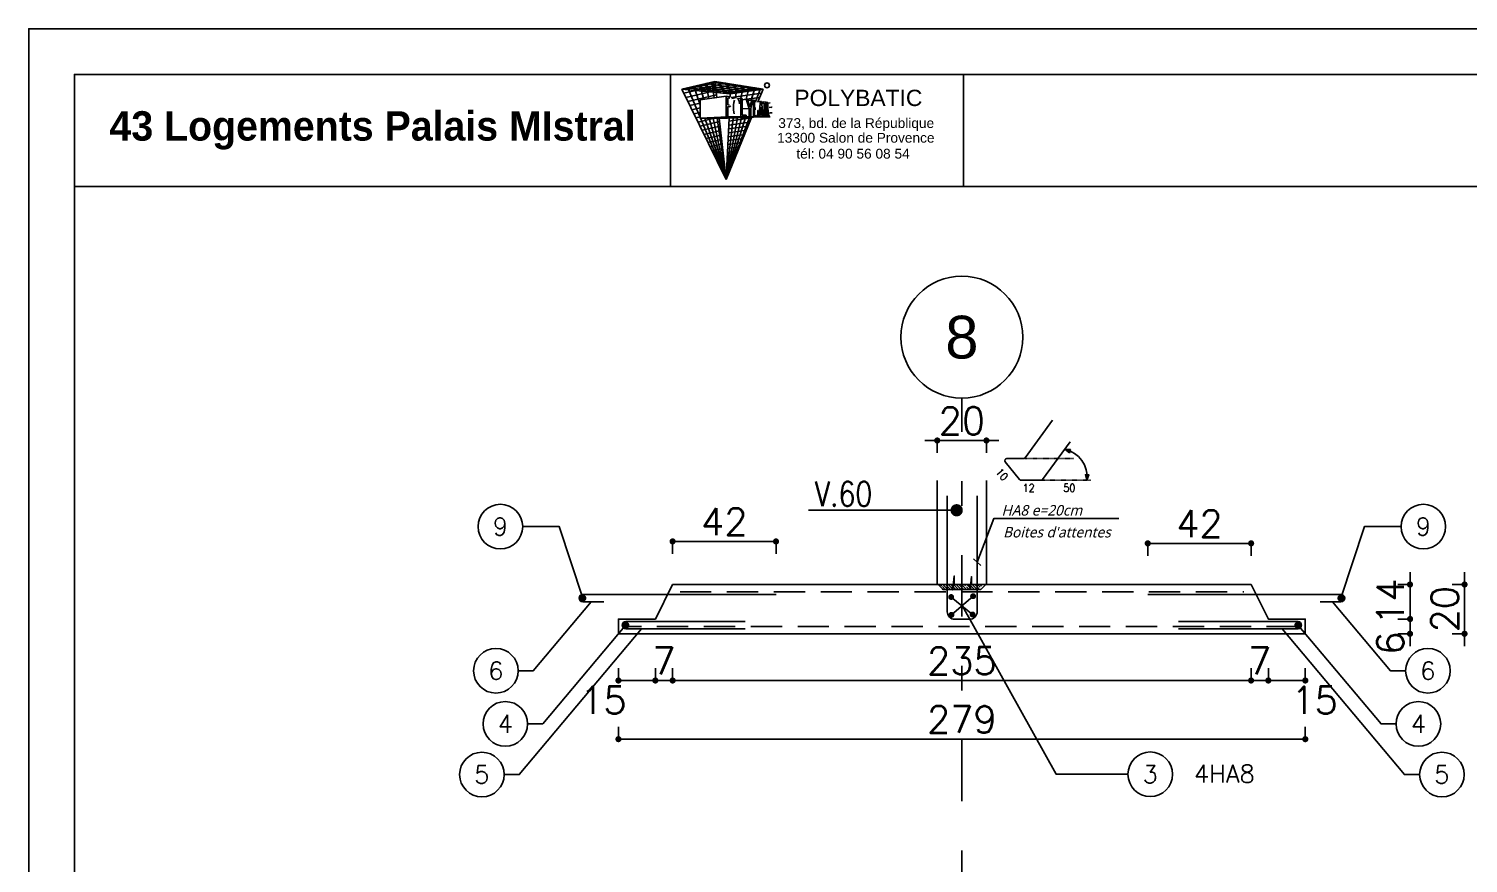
# Model space of a CAD drawing. Header units: millimetres. Extents: x -21776 to 63757, y -7870 to 8483.
# Drawn here: x 3460 to 4045, y -4860 to -4522 of the extents above; entities that cross this region are included whole.
import ezdxf
from ezdxf.enums import TextEntityAlignment as Align

# ---------------------------------------------------------------- set-up
doc = ezdxf.new("R2010")
doc.units = ezdxf.units.MM
doc.header["$PDMODE"] = 34
for name, pattern in [('CACHEX2', [19.05, 12.7, -6.35]), ('CONTINUE', [0]), ('GrFeatureAxis', [0.85, 0.25, -0.2, 0.1, -0.2, 0.1]), ('HIDDEN2', [0.1875, 0.125, -0.0625])]:
    doc.linetypes.add(name, pattern=pattern)
for name, color, linetype in [('COTATION', 1, 'Continuous'), ('GO-CARTOUCHE', 7, 'Continuous'), ('GO-COTATION', 1, 'Continuous'), ('GO-FER-HA', 140, 'Continuous'), ('GO-TEXTE', 9, 'Continuous'), ('GO-TEXTE-ACIER', 3, 'Continuous'), ('GO-TEXTE-FER', 3, 'Continuous'), ('Grid', 7, 'Continuous'), ('préfa v', 2, 'Continuous'), ('STR_TS_TXT', 7, 'Continuous'), ('STR_VOI-POT', 6, 'Continuous'), ('TEXTE-ACIER', 3, 'Continuous')]:
    doc.layers.add(name, color=color, linetype=linetype)
doc.styles.add('GrGrid', font='ARIAL.TTF', dxfattribs={"height": 0.17})
doc.styles.add('Lucida', font='')
doc.styles.get("Standard").update_dxf_attribs({"font": 'romans.shx'})
doc.styles.add('TEXTE', font='romans.shx')
doc.styles.add('TEXTE TS', font='romans.shx', dxfattribs={"width": 0.7, "oblique": 15})
doc.styles.add('TEXTEBA', font='ARIAL.TTF')
doc.styles.get('Lucida').set_extended_font_data('Lucida Sans', italic=True)
doc.dimstyles.new('COUPE-20', dxfattribs={"dimscale": 0.5, "dimtxt": 22, "dimasz": 5, "dimexe": 0.05, "dimexo": 0, "dimgap": 5, "dimtad": 1, "dimdsep": 46, "dimtxsty": 'Standard', "dimblk1": 'DOT', "dimblk2": 'DOT', "dimsah": 1, "dimcen": 0, "dimdle": 150, "dimclrd": 1, "dimclre": 1, "dimclrt": 7, "dimadec": 0, "dimazin": 0, "dimtfac": 1, "dimtix": 1, "dimtmove": 2, "dimatfit": 3, "dimldrblk": 'DOT', "dimfxl": 0, "dimtvp": 1, "dimtolj": 1, "dimtzin": 0, "dimarcsym": 0})

# ---------------------------------------------------------------- blocks, each defined once
blk = doc.blocks.new('_DOT')
at = {"color": 0, "linetype": 'ByBlock'}
blk.add_line((-0.5, 0), (-1, 0), dxfattribs=at)
at = {"color": 0, "linetype": 'ByBlock', "const_width": 0.5}
blk.add_lwpolyline([(-0.25, 0, 1), (0.25, 0, 1)], format="xyb", close=True, dxfattribs=at)
blk = doc.blocks.new('*D1382')
at = {"layer": 'DEFPOINTS', "color": 0}
for p in [(3979.02, -4761.26), (4021.58, -4761.26), (3979.02, -4767.26)]:
    blk.add_point(p, dxfattribs=at)
at = {"layer": 'préfa v', "color": 1, "lineweight": -2}
for p, q in [((4021.58, -4758.76), (4021.58, -4756.26)), ((4016.58, -4761.26), (4021.61, -4761.26)), ((4021.58, -4767.26), (4021.58, -4761.26)), ((4016.58, -4767.26), (4021.61, -4767.26)), ((4021.58, -4769.76), (4021.58, -4772.26))]:
    blk.add_line(p, q, dxfattribs=at)
at = {"layer": 'préfa v', "color": 1, "lineweight": -2, "xscale": 2.5, "yscale": 2.5, "zscale": 2.5}
for p, rotation in [((4021.58, -4761.26), 270), ((4021.58, -4767.26), 90)]:
    blk.add_blockref('_DOT', p, dxfattribs=dict(at, rotation=rotation))
at = {"layer": 'préfa v', "color": 7, "insert": (4013.58, -4771.11), "char_height": 11, "attachment_point": 5, "rotation": 90}
blk.add_mtext('\\A1;6', dxfattribs=at)
blk = doc.blocks.new('*D1383')
at = {"layer": 'DEFPOINTS', "color": 0}
for p in [(3957.02, -4747.26), (4021.58, -4747.26), (3979.02, -4761.26)]:
    blk.add_point(p, dxfattribs=at)
at = {"layer": 'préfa v', "color": 1, "lineweight": -2}
for p, q in [((4016.58, -4747.26), (4021.61, -4747.26)), ((4021.58, -4744.76), (4021.58, -4742.26)), ((4021.58, -4761.26), (4021.58, -4747.26)), ((4016.58, -4761.26), (4021.61, -4761.26)), ((4021.58, -4763.76), (4021.58, -4766.26))]:
    blk.add_line(p, q, dxfattribs=at)
at = {"layer": 'préfa v', "color": 1, "lineweight": -2, "xscale": 2.5, "yscale": 2.5, "zscale": 2.5}
for p, rotation in [((4021.58, -4747.26), 270), ((4021.58, -4761.26), 90)]:
    blk.add_blockref('_DOT', p, dxfattribs=dict(at, rotation=rotation))
at = {"layer": 'préfa v', "color": 7, "insert": (4013.58, -4754.26), "char_height": 11, "attachment_point": 5, "rotation": 90}
blk.add_mtext('\\A1;14', dxfattribs=at)
blk = doc.blocks.new('*D1384')
at = {"layer": 'DEFPOINTS', "color": 0}
for p in [(3964.02, -4761.26), (3979.02, -4767.26), (3964.02, -4786.24)]:
    blk.add_point(p, dxfattribs=at)
at = {"layer": 'préfa v', "color": 1, "lineweight": -2}
for p, q in [((3964.02, -4781.24), (3964.02, -4786.27)), ((3979.02, -4781.24), (3979.02, -4786.27)), ((3976.52, -4786.24), (3966.52, -4786.24))]:
    blk.add_line(p, q, dxfattribs=at)
at = {"layer": 'préfa v', "color": 1, "lineweight": -2, "xscale": 2.5, "yscale": 2.5, "zscale": 2.5, "rotation": 180}
blk.add_blockref('_DOT', (3964.02, -4786.24), dxfattribs=at)
at = {"layer": 'préfa v', "color": 1, "lineweight": -2, "xscale": 2.5, "yscale": 2.5, "zscale": 2.5}
blk.add_blockref('_DOT', (3979.02, -4786.24), dxfattribs=at)
at = {"layer": 'préfa v', "color": 7, "insert": (3982.8, -4794.24), "char_height": 11, "attachment_point": 5}
blk.add_mtext('\\A1;15', dxfattribs=at)
blk = doc.blocks.new('*D1385')
at = {"layer": 'DEFPOINTS', "color": 0}
for p in [(3957.02, -4747.26), (3964.02, -4761.26), (3957.02, -4786.24)]:
    blk.add_point(p, dxfattribs=at)
at = {"layer": 'préfa v', "color": 1, "lineweight": -2}
for p, q in [((3957.02, -4781.24), (3957.02, -4786.27)), ((3964.02, -4781.24), (3964.02, -4786.27)), ((3954.52, -4786.24), (3952.02, -4786.24)), ((3964.02, -4786.24), (3957.02, -4786.24)), ((3966.52, -4786.24), (3969.02, -4786.24))]:
    blk.add_line(p, q, dxfattribs=at)
at = {"layer": 'préfa v', "color": 1, "lineweight": -2, "xscale": 2.5, "yscale": 2.5, "zscale": 2.5}
blk.add_blockref('_DOT', (3957.02, -4786.24), dxfattribs=at)
at = {"layer": 'préfa v', "color": 1, "lineweight": -2, "xscale": 2.5, "yscale": 2.5, "zscale": 2.5, "rotation": 180}
blk.add_blockref('_DOT', (3964.02, -4786.24), dxfattribs=at)
at = {"layer": 'préfa v', "color": 7, "insert": (3960.52, -4778.24), "char_height": 11, "attachment_point": 5}
blk.add_mtext('\\A1;7', dxfattribs=at)
blk = doc.blocks.new('*D1386')
at = {"layer": 'DEFPOINTS', "color": 0}
for p in [(3722.02, -4747.26), (3957.02, -4747.26), (3722.02, -4786.24)]:
    blk.add_point(p, dxfattribs=at)
at = {"layer": 'préfa v', "color": 1, "lineweight": -2}
for p, q in [((3722.02, -4781.24), (3722.02, -4786.27)), ((3957.02, -4781.24), (3957.02, -4786.27)), ((3954.52, -4786.24), (3724.52, -4786.24))]:
    blk.add_line(p, q, dxfattribs=at)
at = {"layer": 'préfa v', "color": 1, "lineweight": -2, "xscale": 2.5, "yscale": 2.5, "zscale": 2.5, "rotation": 180}
blk.add_blockref('_DOT', (3722.02, -4786.24), dxfattribs=at)
at = {"layer": 'préfa v', "color": 1, "lineweight": -2, "xscale": 2.5, "yscale": 2.5, "zscale": 2.5}
blk.add_blockref('_DOT', (3957.02, -4786.24), dxfattribs=at)
at = {"layer": 'préfa v', "color": 7, "insert": (3839.52, -4778.24), "char_height": 11, "attachment_point": 5}
blk.add_mtext('\\A1;235', dxfattribs=at)
blk = doc.blocks.new('*D1387')
at = {"layer": 'DEFPOINTS', "color": 0}
for p in [(3722.02, -4747.26), (3715.02, -4761.26), (3715.02, -4786.24)]:
    blk.add_point(p, dxfattribs=at)
at = {"layer": 'préfa v', "color": 1, "lineweight": -2}
for p, q in [((3715.02, -4781.24), (3715.02, -4786.27)), ((3722.02, -4781.24), (3722.02, -4786.27)), ((3712.52, -4786.24), (3710.02, -4786.24)), ((3722.02, -4786.24), (3715.02, -4786.24)), ((3724.52, -4786.24), (3727.02, -4786.24))]:
    blk.add_line(p, q, dxfattribs=at)
at = {"layer": 'préfa v', "color": 1, "lineweight": -2, "xscale": 2.5, "yscale": 2.5, "zscale": 2.5}
blk.add_blockref('_DOT', (3715.02, -4786.24), dxfattribs=at)
at = {"layer": 'préfa v', "color": 1, "lineweight": -2, "xscale": 2.5, "yscale": 2.5, "zscale": 2.5, "rotation": 180}
blk.add_blockref('_DOT', (3722.02, -4786.24), dxfattribs=at)
at = {"layer": 'préfa v', "color": 7, "insert": (3718.52, -4778.24), "char_height": 11, "attachment_point": 5}
blk.add_mtext('\\A1;7', dxfattribs=at)
blk = doc.blocks.new('*D1388')
at = {"layer": 'DEFPOINTS', "color": 0}
for p in [(3700.02, -4761.26), (3715.02, -4761.26), (3700.02, -4786.24)]:
    blk.add_point(p, dxfattribs=at)
at = {"layer": 'préfa v', "color": 1, "lineweight": -2}
for p, q in [((3700.02, -4781.24), (3700.02, -4786.27)), ((3715.02, -4781.24), (3715.02, -4786.27)), ((3712.52, -4786.24), (3702.52, -4786.24))]:
    blk.add_line(p, q, dxfattribs=at)
at = {"layer": 'préfa v', "color": 1, "lineweight": -2, "xscale": 2.5, "yscale": 2.5, "zscale": 2.5, "rotation": 180}
blk.add_blockref('_DOT', (3700.02, -4786.24), dxfattribs=at)
at = {"layer": 'préfa v', "color": 1, "lineweight": -2, "xscale": 2.5, "yscale": 2.5, "zscale": 2.5}
blk.add_blockref('_DOT', (3715.02, -4786.24), dxfattribs=at)
at = {"layer": 'préfa v', "color": 7, "insert": (3693.91, -4794.24), "char_height": 11, "attachment_point": 5}
blk.add_mtext('\\A1;15', dxfattribs=at)
blk = doc.blocks.new('*D1389')
at = {"layer": 'DEFPOINTS', "color": 0}
for p in [(3700.02, -4767.26), (3979.02, -4767.26), (3979.02, -4810.06)]:
    blk.add_point(p, dxfattribs=at)
at = {"layer": 'préfa v', "color": 1, "lineweight": -2}
for p, q in [((3700.02, -4805.06), (3700.02, -4810.08)), ((3979.02, -4805.06), (3979.02, -4810.08)), ((3702.52, -4810.06), (3976.52, -4810.06))]:
    blk.add_line(p, q, dxfattribs=at)
at = {"layer": 'préfa v', "color": 1, "lineweight": -2, "xscale": 2.5, "yscale": 2.5, "zscale": 2.5, "rotation": 180}
blk.add_blockref('_DOT', (3700.02, -4810.06), dxfattribs=at)
at = {"layer": 'préfa v', "color": 1, "lineweight": -2, "xscale": 2.5, "yscale": 2.5, "zscale": 2.5}
blk.add_blockref('_DOT', (3979.02, -4810.06), dxfattribs=at)
at = {"layer": 'préfa v', "color": 7, "insert": (3839.52, -4802.06), "char_height": 11, "attachment_point": 5}
blk.add_mtext('\\A1;279', dxfattribs=at)
blk = doc.blocks.new('*D1398')
at = {"layer": 'DEFPOINTS', "color": 0}
for p in [(3957.02, -4747.26), (4043.72, -4747.26), (3979.02, -4767.26)]:
    blk.add_point(p, dxfattribs=at)
at = {"layer": 'STR_VOI-POT', "color": 1, "lineweight": -2}
for p, q in [((4038.72, -4747.26), (4043.74, -4747.26)), ((4043.72, -4744.76), (4043.72, -4742.26)), ((4043.72, -4767.26), (4043.72, -4747.26)), ((4038.72, -4767.26), (4043.74, -4767.26)), ((4043.72, -4769.76), (4043.72, -4772.26))]:
    blk.add_line(p, q, dxfattribs=at)
at = {"layer": 'STR_VOI-POT', "color": 1, "lineweight": -2, "xscale": 2.5, "yscale": 2.5, "zscale": 2.5}
for p, rotation in [((4043.72, -4747.26), 270), ((4043.72, -4767.26), 90)]:
    blk.add_blockref('_DOT', p, dxfattribs=dict(at, rotation=rotation))
at = {"layer": 'STR_VOI-POT', "color": 7, "insert": (4035.72, -4757.26), "char_height": 11, "attachment_point": 5, "rotation": 90}
blk.add_mtext('\\A1;20', dxfattribs=at)
blk = doc.blocks.new('staboxdetail')
at = {"layer": 'GO-TEXTE-FER'}
blk.add_lwpolyline([(-8.57, 15.58), (-19.76, 0.33, -0.238859), (-20.41, 0), (-27.16, 0, 0.630281), (-27.79, -1.3), (-21.96, -8.52, 0.226783), (-21.34, -8.82), (-13.3, -8.82, 0.238859), (-12.65, -8.49), (-1.46, 6.77)], format="xyb", dxfattribs=at)
at = {"layer": 'GO-TEXTE-FER', "color": 1, "flags": 128}
for points in [[(-3.64, 3.75), (-1.35, 3.64), (-1.75, 2.31), (-3.64, 3.75)], [(5.34, -8.85), (4.78, -6.62), (6.18, -6.63), (5.34, -8.85)]]:
    blk.add_lwpolyline(points, dxfattribs=at)
at = {"layer": 'GO-TEXTE-FER', "color": 1}
blk.add_arc((-6, -7.43), 11.43, 352.85098, 78.09196, dxfattribs=at)
at = {"layer": 'TEXTE-ACIER', "color": 1, "linetype": 'HIDDEN2', "ltscale": 0.025}
for p, q in [((-20, 0), (0, 0)), ((-12.89, -8.82), (7.11, -8.82))]:
    blk.add_line(p, q, dxfattribs=at)
at = {"layer": 'GO-TEXTE-FER', "color": 1, "style": 'TEXTE', "width": 0.9}
blk.add_text('10', height=3.15, rotation=309.81851, dxfattribs=at).set_placement((-31.88, -5.6))
for s, p in [('12', (-20.75, -13.49)), ('50', (-4.19, -13.49))]:
    blk.add_text(s, height=3.15, dxfattribs=at).set_placement(p)
blk = doc.blocks.new('*D1401')
at = {"layer": 'DEFPOINTS', "color": 0}
for p in [(3957.02, -4730.54), (3957.02, -4747.26), (3915.02, -4751.26)]:
    blk.add_point(p, dxfattribs=at)
at = {"layer": 'STR_VOI-POT', "color": 1, "lineweight": -2}
for p, q in [((3915.02, -4735.54), (3915.02, -4730.51)), ((3917.52, -4730.54), (3954.52, -4730.54)), ((3957.02, -4735.54), (3957.02, -4730.51))]:
    blk.add_line(p, q, dxfattribs=at)
at = {"layer": 'STR_VOI-POT', "color": 1, "lineweight": -2, "xscale": 2.5, "yscale": 2.5, "zscale": 2.5, "rotation": 180}
blk.add_blockref('_DOT', (3915.02, -4730.54), dxfattribs=at)
at = {"layer": 'STR_VOI-POT', "color": 1, "lineweight": -2, "xscale": 2.5, "yscale": 2.5, "zscale": 2.5}
blk.add_blockref('_DOT', (3957.02, -4730.54), dxfattribs=at)
at = {"layer": 'STR_VOI-POT', "color": 7, "insert": (3936.02, -4722.54), "char_height": 11, "attachment_point": 5}
blk.add_mtext('\\A1;42', dxfattribs=at)
blk = doc.blocks.new('stab')
at = {"layer": 'GO-FER-HA'}
h = blk.add_hatch(dxfattribs=at)
h.set_pattern_fill('ANSI31', color=9, scale=6.075, angle=-540, style=0)
h.set_pattern_definition([(315, (-54992.6584, 395894.73794), (-0.536959212, -0.536959212), [])])
h.paths.add_polyline_path([(8.55, 0), (6.53, -2.03), (4.9, -2.03), (4.9, 0)])
h.paths.add_polyline_path([(4.9, 0), (4.9, -2.03), (1.75, -2.03), (1.95, 0)])
h.paths.add_polyline_path([(1.41, 0), (1.73, -2.03), (-8.03, -2.03), (-7.82, 0)])
h.paths.add_polyline_path([(-8.11, -1.56), (-9.67, 0), (-8.25, 0)])
at = {"layer": 'COTATION'}
for p, q in [((4.33, -12.16), (-4.35, -5.08)), ((4.55, -4.74), (-4.24, -12.3))]:
    blk.add_line(p, q, dxfattribs=at)
at = {"layer": 'GO-FER-HA', "color": 1}
blk.add_lwpolyline([(-5.93, 36.01), (-5.93, 0.57), (-5.93, -11.07, 0.414214), (-2.89, -14.1), (3.18, -14.1, 0.414214), (6.22, -11.07), (6.22, 36.01)], format="xyb", dxfattribs=at)
blk.add_lwpolyline([(-7.65, -2.03), (-9.67, 0), (9.67, 0), (7.65, -2.03)], close=True, dxfattribs=at)
blk.add_lwpolyline([(-3.88, 0), (-3.68, -2.22), (-3.09, 3.47), (-3.09, 0), (3.09, 0), (3.42, -2.09), (3.94, 3.21), (3.94, 0)], dxfattribs=at)
at = {"layer": 'GO-FER-HA', "color": 6, "linetype": 'Continuous', "const_width": 1.2}
for points in [[(-3.75, -5.08, -1), (-4.95, -5.08, -1)], [(5.15, -4.74, -1), (3.95, -4.74, -1)], [(-3.64, -12.3, -1), (-4.84, -12.3, -1)], [(4.93, -12.16, -1), (3.73, -12.16, -1)]]:
    blk.add_lwpolyline(points, format="xyb", close=True, dxfattribs=at)
blk = doc.blocks.new('*D1408')
at = {"layer": 'DEFPOINTS', "color": 0}
for p in [(3764.02, -4729.74), (3722.02, -4747.26), (3764.02, -4751.26)]:
    blk.add_point(p, dxfattribs=at)
at = {"layer": 'préfa v', "color": 1, "lineweight": -2}
for p, q in [((3722.02, -4734.74), (3722.02, -4729.71)), ((3724.52, -4729.74), (3761.52, -4729.74)), ((3764.02, -4734.74), (3764.02, -4729.71))]:
    blk.add_line(p, q, dxfattribs=at)
at = {"layer": 'préfa v', "color": 1, "lineweight": -2, "xscale": 2.5, "yscale": 2.5, "zscale": 2.5, "rotation": 180}
blk.add_blockref('_DOT', (3722.02, -4729.74), dxfattribs=at)
at = {"layer": 'préfa v', "color": 1, "lineweight": -2, "xscale": 2.5, "yscale": 2.5, "zscale": 2.5}
blk.add_blockref('_DOT', (3764.02, -4729.74), dxfattribs=at)
at = {"layer": 'préfa v', "color": 7, "insert": (3743.02, -4721.74), "char_height": 11, "attachment_point": 5}
blk.add_mtext('\\A1;42', dxfattribs=at)
blk = doc.blocks.new('*D1409')
at = {"layer": 'DEFPOINTS', "color": 0}
for p in [(3849.52, -4688.76), (3829.52, -4705.04), (3849.52, -4705.04)]:
    blk.add_point(p, dxfattribs=at)
at = {"layer": 'préfa v', "color": 1, "lineweight": -2}
for p, q in [((3827.02, -4688.76), (3824.52, -4688.76)), ((3829.52, -4693.76), (3829.52, -4688.74)), ((3829.52, -4688.76), (3849.52, -4688.76)), ((3849.52, -4693.76), (3849.52, -4688.74)), ((3852.02, -4688.76), (3854.52, -4688.76))]:
    blk.add_line(p, q, dxfattribs=at)
at = {"layer": 'préfa v', "color": 1, "lineweight": -2, "xscale": 2.5, "yscale": 2.5, "zscale": 2.5}
blk.add_blockref('_DOT', (3829.52, -4688.76), dxfattribs=at)
at = {"layer": 'préfa v', "color": 1, "lineweight": -2, "xscale": 2.5, "yscale": 2.5, "zscale": 2.5, "rotation": 180}
blk.add_blockref('_DOT', (3849.52, -4688.76), dxfattribs=at)
at = {"layer": 'préfa v', "color": 7, "insert": (3839.52, -4680.76), "char_height": 11, "attachment_point": 5}
blk.add_mtext('\\A1;20', dxfattribs=at)

msp = doc.modelspace()

# ---------------------------------------------------------------- linework, layer by layer
at = {"layer": 'COTATION'}
for points in [[(3777.25652, -4717.09822), (3837.41225, -4717.09822)], [(3659.28041, -4782.2945), (3665.42251, -4782.2945), (3688.97211, -4754.26035)], [(3906.97956, -4824.30872), (3877.87072, -4824.30872), (3839.68064, -4755.78316)], [(4019.76574, -4782.2945), (4013.62364, -4782.2945), (3990.07403, -4754.26035)], [(3653.59301, -4824.42617), (3659.73511, -4824.42617), (3709.43635, -4765.26035)], [(3663.12123, -4803.84992), (3669.26333, -4803.84992), (3703.28066, -4763.35469)], [(4025.45314, -4824.42617), (4019.31103, -4824.42617), (3969.60979, -4765.26035)], [(4015.92492, -4803.84992), (4009.78281, -4803.84992), (3975.76548, -4763.35469)]]:
    msp.add_lwpolyline(points, dxfattribs=at)
at = {"layer": 'COTATION', "const_width": 2.5}
msp.add_lwpolyline([(3836.16225, -4717.09822, 1), (3838.66225, -4717.09822, 1)], format="xyb", close=True, dxfattribs=at)
at = {"layer": 'GO-CARTOUCHE', "color": 9, "linetype": 'CONTINUE'}
for p, q in [((3725.76883, -4546.06632), (3739.162, -4542.95163)), ((3727.27823, -4546.21007), (3740.67117, -4543.19118)), ((3738.85535, -4549.59463), (3737.90376, -4543.24425)), ((3737.90376, -4543.24425), (3757.56401, -4546.23663)), ((3739.92209, -4549.43776), (3739.162, -4542.95163)), ((3739.162, -4542.95163), (3758.78454, -4546.06632)), ((3725.76883, -4546.06632), (3745.39137, -4547.93514)), ((3725.76883, -4546.06632), (3743.83403, -4582.81966)), ((3726.5899, -4547.73678), (3739.37436, -4544.76382)), ((3727.41097, -4549.40723), (3739.58673, -4546.576)), ((3733.24408, -4557.54868), (3728.19582, -4545.50191)), ((3728.19582, -4545.50191), (3747.8259, -4547.59543)), ((3728.23204, -4551.07769), (3739.79909, -4548.38819)), ((3730.29703, -4546.49758), (3743.68951, -4543.67029)), ((3733.24408, -4552.45382), (3730.6228, -4544.93749)), ((3730.6228, -4544.93749), (3750.26043, -4547.25573)), ((3733.04979, -4544.37308), (3752.69496, -4546.91603)), ((3734.6864, -4550.20771), (3733.04979, -4544.37308)), ((3743.83403, -4548.86247), (3733.24408, -4550.41982)), ((3733.31583, -4546.78508), (3746.70786, -4544.14939)), ((3736.78162, -4549.89959), (3735.47677, -4543.80866)), ((3735.47677, -4543.80866), (3755.12948, -4546.57633)), ((3736.33464, -4547.07259), (3749.72621, -4544.62849)), ((3739.35344, -4547.36009), (3752.74455, -4545.10759)), ((3742.37224, -4547.6476), (3755.7629, -4545.5867)), ((3745.57725, -4549.13501), (3743.83403, -4548.86247)), ((3743.83403, -4548.86247), (3743.83403, -4557.87744)), ((3743.88164, -4547.79135), (3757.27207, -4545.82625)), ((3745.39137, -4547.93514), (3745.33947, -4549.09783)), ((3758.78454, -4546.06632), (3745.39137, -4547.93514)), ((3745.82601, -4549.45027), (3758.10502, -4547.73681)), ((3747.8259, -4547.59543), (3747.60308, -4549.56159)), ((3750.26043, -4547.25573), (3749.7199, -4549.78268)), ((3752.69496, -4546.91603), (3751.90323, -4550.12402)), ((3755.12948, -4546.57633), (3753.90176, -4550.51568)), ((3757.56401, -4546.23663), (3755.87215, -4550.74453)), ((3756.6988, -4551.19376), (3758.78454, -4546.06632)), ((3729.05312, -4552.74815), (3733.24408, -4551.77376)), ((3729.87419, -4554.4186), (3733.24408, -4553.63518)), ((3733.24408, -4550.41982), (3733.24408, -4557.89507)), ((3744.45697, -4552.49082), (3744.45697, -4549.59037)), ((3745.24917, -4549.71422), (3744.45697, -4549.59037)), ((3744.45697, -4552.49082), (3745.08414, -4552.53948)), ((3745.30885, -4553.18173), (3744.45697, -4553.11563)), ((3744.45697, -4553.11563), (3744.45697, -4557.27213)), ((3745.62292, -4552.87272), (3745.30885, -4553.18173)), ((3746.02528, -4549.79362), (3747.99162, -4549.50762)), ((3746.74085, -4552.46537), (3746.70237, -4553.31857)), ((3746.70237, -4553.31857), (3746.76197, -4554.61005)), ((3746.87934, -4551.41547), (3746.74085, -4552.46537)), ((3746.76197, -4554.61005), (3747.04977, -4556.07624)), ((3747.10656, -4550.57838), (3746.87934, -4551.41547)), ((3748.74578, -4550.28162), (3748.38327, -4549.69815)), ((3749.68965, -4549.77795), (3748.53807, -4549.9473)), ((3748.99018, -4550.98011), (3748.74578, -4550.28162)), ((3749.1776, -4551.98885), (3748.99018, -4550.98011)), ((3749.68965, -4557.27213), (3749.68965, -4549.7711)), ((3750.31258, -4549.87534), (3749.68965, -4549.77795)), ((3750.31258, -4556.6492), (3750.31258, -4549.87534)), ((3750.31258, -4550.39212), (3751.87361, -4550.17735)), ((3750.31258, -4550.39212), (3750.31307, -4556.6492)), ((3750.31307, -4554.11475), (3753.1432, -4553.86628)), ((3751.85253, -4550.1161), (3753.1432, -4553.86628)), ((3752.40954, -4550.20318), (3751.85253, -4550.1161)), ((3751.87361, -4550.17735), (3753.1432, -4553.86628)), ((3752.08549, -4550.15252), (3757.4255, -4549.40729)), ((3752.40954, -4550.20318), (3753.43757, -4553.19023)), ((3754.16281, -4550.47729), (3752.58379, -4550.7095)), ((3753.1432, -4557.27213), (3753.1432, -4553.86628)), ((3754.16281, -4550.47729), (3753.43757, -4553.19023)), ((3754.65796, -4550.5547), (3753.76614, -4553.8908)), ((3753.76614, -4557.2645), (3753.76945, -4553.8784)), ((3753.76614, -4557.27213), (3753.76614, -4553.8908)), ((3753.76945, -4553.8784), (3754.63962, -4550.62331)), ((3754.65796, -4550.5547), (3754.16281, -4550.47729)), ((3754.63962, -4550.62331), (3754.82513, -4550.59553)), ((3754.82513, -4550.58084), (3754.64385, -4550.6075)), ((3754.82513, -4557.27213), (3754.82513, -4550.58084)), ((3756.03161, -4550.76946), (3754.82513, -4550.58084)), ((3755.96426, -4551.20028), (3755.26119, -4551.09036)), ((3755.26119, -4553.71445), (3755.26119, -4551.09036)), ((3755.26119, -4553.71445), (3755.82939, -4553.75853)), ((3755.26119, -4554.15182), (3755.79566, -4554.19328)), ((3755.26119, -4556.83608), (3755.26119, -4554.15182)), ((3756.44538, -4551.11973), (3756.74598, -4551.07778)), ((3757.75349, -4551.03866), (3756.49709, -4551.22343)), ((3756.52259, -4554.53315), (3756.60237, -4554.78554)), ((3756.60237, -4554.78554), (3756.68107, -4555.26651)), ((3757.30466, -4554.77865), (3757.27842, -4554.99731)), ((3757.32191, -4554.63487), (3757.30466, -4554.77865)), ((3757.33593, -4554.51805), (3757.32191, -4554.63487)), ((3757.36837, -4554.24772), (3757.33593, -4554.51805)), ((3757.4356, -4553.68759), (3757.36837, -4554.24772)), ((3757.50924, -4553.07391), (3757.4356, -4553.68759)), ((3757.75349, -4551.03866), (3757.50924, -4553.07391)), ((3757.74347, -4554.78177), (3757.90684, -4553.42042)), ((3757.74347, -4554.78177), (3758.0746, -4554.80746)), ((3758.06388, -4551.08719), (3757.75349, -4551.03866)), ((3757.90684, -4553.42042), (3758.0746, -4554.80746)), ((3758.06388, -4551.08719), (3758.81122, -4557.2662)), ((3758.09085, -4551.31018), (3758.81193, -4551.20414)), ((3758.14103, -4551.72505), (3758.81193, -4551.64549)), ((3758.1525, -4551.81992), (3759.21684, -4551.7088)), ((3758.81193, -4551.20414), (3758.81193, -4551.64549)), ((3760.05781, -4551.39892), (3758.81193, -4551.20414)), ((3758.81193, -4551.64549), (3759.21684, -4551.7088)), ((3759.21684, -4557.2662), (3759.21684, -4551.7088)), ((3759.6529, -4551.77697), (3760.05781, -4551.84027)), ((3759.6529, -4557.2662), (3759.6529, -4551.77697)), ((3759.6529, -4551.8757), (3760.05781, -4551.84027)), ((3760.05781, -4551.84027), (3760.05781, -4551.39892)), ((3760.21618, -4551.42368), (3760.05781, -4551.47452)), ((3760.21618, -4551.42368), (3760.21618, -4557.26789)), ((3760.65223, -4551.49185), (3760.21618, -4551.42368)), ((3760.65223, -4551.49185), (3760.65223, -4557.27213)), ((3760.65223, -4551.69655), (3761.64006, -4551.60465)), ((3760.79407, -4554.47383), (3760.81875, -4555.0936)), ((3762.01014, -4553.43977), (3761.27557, -4553.5081)), ((3762.45641, -4553.50954), (3762.01014, -4553.43977)), ((3730.69526, -4556.08906), (3733.24408, -4555.49657)), ((3731.51633, -4557.75951), (3733.24408, -4557.35793)), ((3732.3374, -4559.42997), (3738.94196, -4557.89507)), ((3733.15847, -4561.10042), (3741.07328, -4559.26129)), ((3733.24408, -4557.89507), (3744.45697, -4557.27213)), ((3744.33888, -4557.8766), (3733.24408, -4557.89507)), ((3743.83403, -4582.81966), (3733.38924, -4557.89507)), ((3743.83403, -4582.81966), (3735.1417, -4557.89507)), ((3743.83403, -4582.81966), (3736.8427, -4557.89507)), ((3743.83403, -4582.81966), (3738.49448, -4557.89507)), ((3743.83403, -4582.81966), (3740.09915, -4557.89507)), ((3743.83403, -4582.81966), (3740.91318, -4557.89507)), ((3743.83403, -4582.81966), (3754.11819, -4557.53777)), ((3753.31206, -4557.56578), (3743.83403, -4582.81966)), ((3751.68696, -4557.62224), (3743.83403, -4582.81966)), ((3750.03856, -4557.67951), (3743.83403, -4582.81966)), ((3748.36635, -4557.73761), (3743.83403, -4582.81966)), ((3746.66984, -4557.79655), (3743.83403, -4582.81966)), ((3744.94846, -4557.85635), (3743.83403, -4582.81966)), ((3744.33888, -4557.8766), (3747.47073, -4557.762)), ((3744.45697, -4557.27213), (3751.96328, -4557.27213)), ((3744.82507, -4560.62047), (3753.34838, -4559.43021)), ((3744.89585, -4559.0348), (3754.0279, -4557.75972)), ((3747.47073, -4557.762), (3748.03158, -4557.74148)), ((3748.07459, -4557.7399), (3754.8192, -4557.49311)), ((3749.68639, -4557.27305), (3754.83334, -4557.27213)), ((3750.31258, -4556.6492), (3751.96328, -4556.6492)), ((3750.31307, -4556.6492), (3751.96328, -4556.65427)), ((3751.96328, -4557.27213), (3751.96328, -4556.6492)), ((3751.96328, -4557.27213), (3753.14733, -4557.27213)), ((3753.1432, -4556.65427), (3753.14733, -4557.27213)), ((3753.14733, -4557.27213), (3753.76614, -4557.27213)), ((3754.81882, -4557.26619), (3760.21618, -4557.2662)), ((3754.82025, -4557.49307), (3761.65939, -4557.27483)), ((3754.82513, -4557.27213), (3756.14542, -4557.27213)), ((3755.26119, -4556.83608), (3756.01138, -4556.83608)), ((3756.38776, -4557.05924), (3756.13889, -4557.2662)), ((3756.13889, -4557.2662), (3756.99378, -4557.2662)), ((3756.56614, -4556.67452), (3756.38776, -4557.05924)), ((3756.66868, -4556.18057), (3756.56614, -4556.67452)), ((3756.69952, -4555.73487), (3756.66868, -4556.18057)), ((3756.68107, -4555.26651), (3756.69952, -4555.73487)), ((3757.06201, -4556.80051), (3757.00613, -4557.2662)), ((3757.12501, -4556.27558), (3757.06201, -4556.80051)), ((3757.17749, -4555.83826), (3757.12501, -4556.27558)), ((3757.22773, -4555.41965), (3757.17749, -4555.83826)), ((3757.27842, -4554.99731), (3757.22773, -4555.41965)), ((3757.69146, -4555.21511), (3757.44531, -4557.2662)), ((3757.69146, -4555.21511), (3758.128, -4555.24897)), ((3758.128, -4555.24897), (3758.3727, -4557.27213)), ((3759.6529, -4557.2662), (3760.21618, -4557.2662)), ((3760.21618, -4557.26789), (3760.65223, -4557.27213)), ((3760.81875, -4555.0936), (3760.87774, -4555.66122)), ((3760.87774, -4555.66122), (3760.96773, -4556.13854)), ((3760.96773, -4556.13854), (3761.09694, -4556.58078)), ((3761.09694, -4556.58078), (3761.29946, -4556.99355)), ((3761.29946, -4556.99355), (3761.532, -4557.24871)), ((3761.9907, -4555.64961), (3761.32638, -4555.71141)), ((3761.9907, -4555.64961), (3762.43296, -4555.63342)), ((3733.97955, -4562.77088), (3741.28565, -4561.07348)), ((3734.80062, -4564.44134), (3741.49801, -4562.88566)), ((3735.62169, -4566.11179), (3741.71038, -4564.69784)), ((3736.44276, -4567.78225), (3741.92275, -4566.51003)), ((3744.54191, -4566.96313), (3750.6303, -4566.11215)), ((3744.6127, -4565.37747), (3751.30982, -4564.44167)), ((3744.68349, -4563.7918), (3751.98934, -4562.77118)), ((3744.75428, -4562.20613), (3752.66886, -4561.1007)), ((3737.26383, -4569.4527), (3742.13511, -4568.32221)), ((3738.0849, -4571.12316), (3742.34748, -4570.1344)), ((3738.90597, -4572.79361), (3742.55984, -4571.94658)), ((3744.32954, -4571.72013), (3748.59174, -4571.12361)), ((3744.40033, -4570.13447), (3749.27126, -4569.45313)), ((3744.47112, -4568.5488), (3749.95078, -4567.78264)), ((3744.25876, -4573.3058), (3747.91222, -4572.7941))]:
    msp.add_line(p, q, dxfattribs=at)
at = {"layer": 'GO-CARTOUCHE', "color": 2, "ltscale": 3}
msp.add_line((3844.2268, -4736.84083), (3847.26193, -4739.58295), dxfattribs=at)
at = {"layer": 'GO-CARTOUCHE', "linetype": 'Continuous'}
for points in [[(4574.12242, -5309.04286), (4574.12242, -4521.54286), (3460.48607, -4521.54286), (3460.48607, -5309.04286)], [(4555.56367, -5290.48411), (4555.56367, -4540.10161), (3479.04482, -4540.10161), (3479.04482, -5290.48411)]]:
    msp.add_lwpolyline(points, close=True, dxfattribs=at)
at = {"layer": 'GO-CARTOUCHE', "color": 2, "ltscale": 3}
msp.add_lwpolyline([(3845.74436, -4738.21189), (3852.45142, -4720.44334), (3903.27587, -4720.44334)], dxfattribs=at)
at = {"layer": 'GO-CARTOUCHE', "color": 9, "linetype": 'CONTINUE'}
for centre in [(3760.3742, -4544.51691, 70.13956), (3760.3742, -4544.51691, 70.13956), (3760.3742, -4544.51691)]:
    msp.add_circle(centre, 0.9967, dxfattribs=at)
at = {"layer": 'GO-COTATION'}
for points in [[(3661.11151, -4723.73329), (3675.99271, -4723.73329), (3685.53906, -4752.78821)], [(4017.93464, -4723.73329), (4003.05343, -4723.73329), (3993.50709, -4752.78821)]]:
    msp.add_lwpolyline(points, dxfattribs=at)
at = {"layer": 'GO-TEXTE', "color": 7}
for points in [[(3721.22627, -4540.10161), (3721.22627, -4585.54823)], [(3840.13203, -4540.10161), (3840.13203, -4585.54823)], [(4555.56367, -4585.54823), (3479.04482, -4585.54823)]]:
    msp.add_lwpolyline(points, dxfattribs=at)
at = {"layer": 'GO-TEXTE-ACIER'}
for centre in [(3652.05475, -4723.73329), (4026.9914, -4723.73329), (3650.22364, -4782.2945), (4028.8225, -4782.2945), (3654.06447, -4803.84992), (4024.98168, -4803.84992), (3644.53625, -4824.42617), (3916.03632, -4824.30872), (4034.5099, -4824.42617)]:
    msp.add_circle(centre, 9.05676, dxfattribs=at)
at = {"layer": 'Grid', "color": 4, "linetype": 'GrFeatureAxis', "lineweight": 25, "ltscale": 100}
msp.add_line((3839.52307, -5285.26586), (3839.52307, -4671.55005), dxfattribs=at)
at = {"layer": 'Grid', "color": 1, "linetype": 'Continuous', "lineweight": 25, "ltscale": 100}
msp.add_ellipse((3839.52307, -4646.78061), major_axis=(-17.51464, 17.51464), ratio=1, start_param=3.926990817, end_param=10.210176124, dxfattribs=at)
at = {"layer": 'préfa v'}
msp.add_lwpolyline([(3829.52307, -4705.0366), (3829.52307, -4747.26035), (3849.52307, -4747.26035), (3849.52307, -4705.0366)], dxfattribs=at)
msp.add_lwpolyline([(3722.02307, -4747.26035), (3715.02307, -4761.26035), (3700.02307, -4761.26035), (3700.02307, -4767.26035), (3979.02307, -4767.26035), (3979.02307, -4761.26035), (3964.02307, -4761.26035), (3957.02307, -4747.26035)], close=True, dxfattribs=at)
at = {"layer": 'STR_VOI-POT'}
for points in [[(3764.02307, -4751.26035), (3685.52307, -4751.26035, 0.414213562), (3684.02307, -4752.76035), (3684.02307, -4752.76035, 0.414213562), (3685.52307, -4754.26035), (3694.02307, -4754.26035)], [(3915.02307, -4751.26035), (3993.52307, -4751.26035, -0.414213562), (3995.02307, -4752.76035), (3995.02307, -4752.76035, -0.414213562), (3993.52307, -4754.26035), (3985.02307, -4754.26035)], [(3751.52307, -4765.26035), (3703.02307, -4765.26035, -0.414213562), (3701.52307, -4763.76035), (3701.52307, -4763.76035, -0.414213562), (3703.02307, -4762.26035), (3751.52307, -4762.26035)], [(3927.52307, -4765.26035), (3976.02307, -4765.26035, 0.414213562), (3977.52307, -4763.76035), (3977.52307, -4763.76035, 0.414213562), (3976.02307, -4762.26035), (3927.52307, -4762.26035)]]:
    msp.add_lwpolyline(points, format="xyb", dxfattribs=at)
at = {"layer": 'STR_VOI-POT', "const_width": 1.44}
for points in [[(3684.81906, -4752.78821, 1), (3686.25906, -4752.78821, 1)], [(3994.22709, -4752.78821, -1), (3992.78709, -4752.78821, -1)], [(3702.31906, -4763.78821, 1), (3703.75906, -4763.78821, 1)], [(3976.72709, -4763.78821, -1), (3975.28709, -4763.78821, -1)]]:
    msp.add_lwpolyline(points, format="xyb", close=True, dxfattribs=at)
at = {"layer": 'STR_VOI-POT', "color": 1, "linetype": 'CACHEX2'}
for points in [[(3725.02307, -4750.26035), (3954.02307, -4750.26035)], [(3976.02307, -4764.26035), (3703.02307, -4764.26035)]]:
    msp.add_lwpolyline(points, dxfattribs=at)

# ---------------------------------------------------------------- block references
at = {"layer": 'préfa v'}
msp.add_blockref('stab', (3839.52307, -4747.26035), dxfattribs=at)
at = {"layer": 'STR_VOI-POT'}
msp.add_blockref('staboxdetail', (3884.94601, -4696.07757), dxfattribs=at)

# ---------------------------------------------------------------- texts
at = {"layer": 'GO-CARTOUCHE', "color": 9, "style": 'TEXTEBA'}
for s, p in [('373, bd. de la République', (3764.94156, -4561.82679)), ('13300 Salon de Provence', (3764.47712, -4567.78495)), ('tél: 04 90 56 08 54', (3772.30472, -4574.25784))]:
    msp.add_text(s, height=3.9772727, dxfattribs=at).set_placement(p)
at = {"layer": 'GO-CARTOUCHE', "insert": (3600.13554, -4562.82492), "char_height": 11.9318181, "attachment_point": 5}
msp.add_mtext('{\\Fbold|c0;43 Logements Palais MIstral}', dxfattribs=at)
at = {"layer": 'GO-TEXTE', "color": 3, "style": 'TEXTEBA'}
msp.add_text('POLYBATIC', height=6.628788, dxfattribs=at).set_placement((3797.48663, -4549.60683), align=Align.MIDDLE)
at = {"layer": 'GO-TEXTE', "linetype": 'Continuous', "style": 'Lucida'}
for s, p in [('HA8 e=20cm', (3855.6379, -4719.24276)), ("Boites d'attentes", (3856.28403, -4728.13135))]:
    msp.add_text(s, height=4.256, rotation=0.00179755, dxfattribs=at).set_placement(p)
at = {"layer": 'GO-TEXTE-ACIER', "style": 'TEXTE'}
for s, p in [('9', (3652.05475, -4723.73329)), ('9', (4026.9914, -4723.73329)), ('6', (3650.22364, -4782.2945)), ('6', (4028.8225, -4782.2945)), ('4', (3654.06447, -4803.84992)), ('4', (4024.98168, -4803.84992)), ('5', (3644.53625, -4824.42617)), ('3', (3916.03632, -4824.30872)), ('4HA8', (3946.16614, -4824.11963)), ('5', (4034.5099, -4824.42617))]:
    msp.add_text(s, height=7.2, dxfattribs=at).set_placement(p, align=Align.MIDDLE_CENTER)
at = {"layer": 'Grid', "color": 1, "linetype": 'Continuous', "lineweight": -3, "ltscale": 100, "style": 'GrGrid'}
msp.add_text('8', height=17.37108, dxfattribs=at).set_placement((3839.52307, -4646.78061), align=Align.MIDDLE_CENTER)
at = {"layer": 'STR_TS_TXT', "style": 'TEXTE TS', "width": 0.8}
msp.add_text('V.60', height=10, dxfattribs=at).set_placement((3779.81879, -4715.44707, -0.00589))

# ---------------------------------------------------------------- dimensions: what is measured, and where the dimension line sits
at = {"layer": 'préfa v'}
for base, p1, p2, picture, middle in [((3849.52307, -4688.76387), (3829.52307, -4705.0366), (3849.52307, -4705.0366), '*D1409', (3839.52307, -4680.76387)), ((3764.02307, -4729.7356), (3722.02307, -4747.26035), (3764.02307, -4751.26035), '*D1408', (3743.02307, -4721.7356)), ((3715.02307, -4786.2427), (3722.02307, -4747.26035), (3715.02307, -4761.26035), '*D1387', (3718.52307, -4778.2427)), ((3722.02307, -4786.2427), (3957.02307, -4747.26035), (3722.02307, -4747.26035), '*D1386', (3839.52307, -4778.2427)), ((3957.02307, -4786.2427), (3964.02307, -4761.26035), (3957.02307, -4747.26035), '*D1385', (3960.52307, -4778.2427)), ((3979.02307, -4810.05769), (3700.02307, -4767.26035), (3979.02307, -4767.26035), '*D1389', (3839.52307, -4802.05769))]:
    dim = msp.add_linear_dim(base=base, p1=p1, p2=p2, dimstyle='COUPE-20', dxfattribs=at)
    dim.commit()
    dim.dimension.update_dxf_attribs({"geometry": picture, "text_midpoint": middle})
dim = msp.add_linear_dim(base=(4021.58461, -4747.26035), p1=(3979.02307, -4761.26035), p2=(3957.02307, -4747.26035), angle=270, dimstyle='COUPE-20', dxfattribs=at)
dim.commit()
dim.dimension.update_dxf_attribs({"geometry": '*D1383', "text_midpoint": (4013.58461, -4754.26035)})
dim = msp.add_linear_dim(base=(4021.58461, -4761.26035), p1=(3979.02307, -4767.26035), p2=(3979.02307, -4761.26035), angle=270, dimstyle='COUPE-20', dxfattribs=at)
dim.commit()
dim.dimension.update_dxf_attribs({"geometry": '*D1382', "text_midpoint": (4013.58461, -4771.1061), "dimtype": 160})
for base, p1, p2, picture, middle in [((3700.02307, -4786.2427), (3715.02307, -4761.26035), (3700.02307, -4761.26035), '*D1388', (3693.90703, -4794.2427)), ((3964.02307, -4786.2427), (3979.02307, -4767.26035), (3964.02307, -4761.26035), '*D1384', (3982.80104, -4794.2427))]:
    dim = msp.add_linear_dim(base=base, p1=p1, p2=p2, dimstyle='COUPE-20', dxfattribs=at)
    dim.commit()
    dim.dimension.update_dxf_attribs({"geometry": picture, "text_midpoint": middle, "dimtype": 160})
at = {"layer": 'STR_VOI-POT'}
dim = msp.add_linear_dim(base=(3957.02307, -4730.53974), p1=(3915.02307, -4751.26035), p2=(3957.02307, -4747.26035), dimstyle='COUPE-20', dxfattribs=at)
dim.commit()
dim.dimension.update_dxf_attribs({"geometry": '*D1401', "text_midpoint": (3936.02307, -4722.53974)})
dim = msp.add_linear_dim(base=(4043.71808, -4747.26035), p1=(3979.02307, -4767.26035), p2=(3957.02307, -4747.26035), angle=270, dimstyle='COUPE-20', dxfattribs=at)
dim.commit()
dim.dimension.update_dxf_attribs({"geometry": '*D1398', "text_midpoint": (4035.71808, -4757.26035)})

doc.saveas('drawing.dxf')
